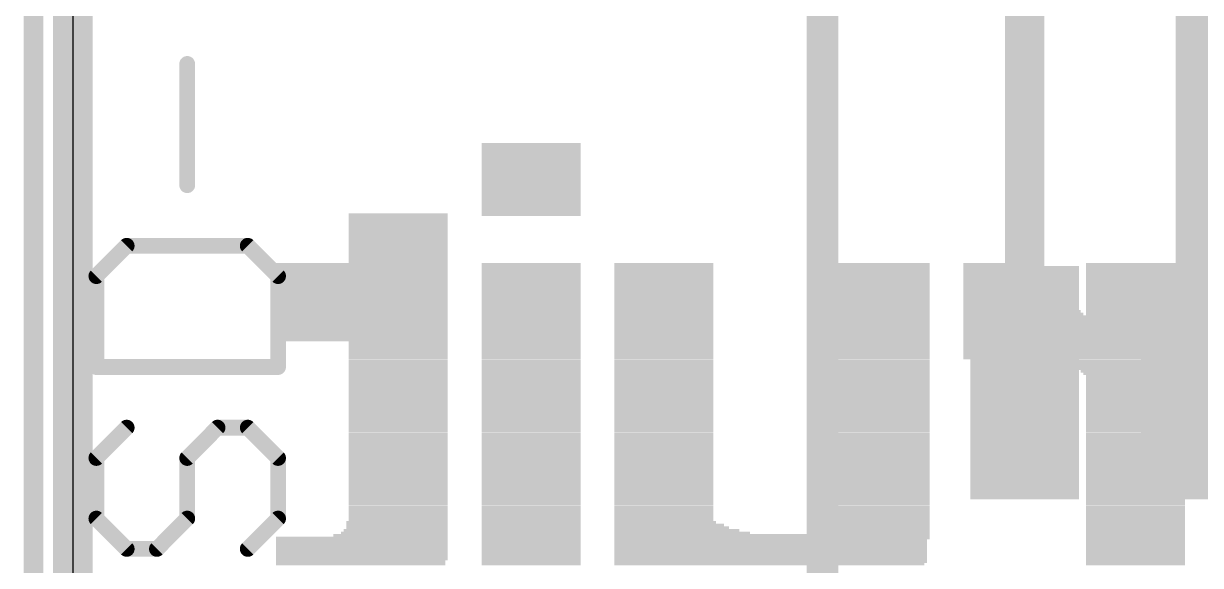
# Model space of a CAD drawing. Extents: x -0.1 to 24.1, y -0.3 to 31.9.
# Drawn here: x -0.06 to 7.51, y 19.15 to 22.63 of the extents above; entities that cross this region are included whole.
import ezdxf

# ---------------------------------------------------------------- set-up
doc = ezdxf.new("R2010")
doc.units = 0
for name, color, linetype in [('1', 12, 'CONTINUOUS'), ('16', 132, 'CONTINUOUS'), ('20', 53, 'CONTINUOUS'), ('21', 253, 'CONTINUOUS'), ('22', 253, 'CONTINUOUS'), ('52', 253, 'CONTINUOUS')]:
    doc.layers.add(name, color=color, linetype=linetype)

# ---------------------------------------------------------------- blocks, each defined once
blk = doc.blocks.new('RECT')
blk.add_solid([(-0.5, -0.5), (0.5, -0.5), (-0.5, 0.5), (0.5, 0.5)])

msp = doc.modelspace()

# ---------------------------------------------------------------- linework, layer by layer
at = {"layer": '1', "const_width": 0.254}
for points in [[(7.48, 20.3226), (7.48, 24.143)], [(6.38, 20.3226), (6.38, 23.846)]]:
    msp.add_lwpolyline(points, dxfattribs=at)
at = {"layer": '1', "const_width": 0.127}
for points in [[(6.3165, 20.3226, 1), (6.4435, 20.3226)], [(7.4165, 20.3226, 1), (7.5435, 20.3226)]]:
    msp.add_lwpolyline(points, format="xyb", dxfattribs=at)
at = {"layer": '16', "const_width": 0.254}
msp.add_lwpolyline([(0.254, 31.242), (0.254, 15.113)], dxfattribs=at)
at = {"layer": '20'}
msp.add_line((0.254, 31.246), (0.254, 15.0586), dxfattribs=at)
at = {"layer": '21'}
for points, const_width in [([(5.08, 30.9226), (5.08, 19.0626)], 0.2032), ([(0.9901, 21.592), (0.9901, 22.3716)], 0.1016), ([(0.6003, 21.2022), (0.4054, 21.0073)], 0.1016), ([(1.3799, 21.2022), (0.6003, 21.2022)], 0.1016), ([(1.5748, 21.0073), (1.3799, 21.2022)], 0.1016), ([(0.4054, 21.0073), (0.4054, 20.4226)], 0.1016), ([(1.5748, 20.4226), (1.5748, 21.0073)], 0.1016), ([(0.4054, 20.4226), (1.5748, 20.4226)], 0.1016), ([(0.6003, 20.0328), (0.4054, 19.8379)], 0.1016), ([(0.9901, 19.8379), (1.185, 20.0328)], 0.1016), ([(1.185, 20.0328), (1.3799, 20.0328)], 0.1016), ([(1.3799, 20.0328), (1.5748, 19.8379)], 0.1016), ([(0.4054, 19.8379), (0.4054, 19.4481)], 0.1016), ([(0.9901, 19.4481), (0.9901, 19.8379)], 0.1016), ([(1.5748, 19.8379), (1.5748, 19.4481)], 0.1016), ([(0.4054, 19.4481), (0.6003, 19.2532)], 0.1016), ([(0.7952, 19.2532), (0.9901, 19.4481)], 0.1016), ([(1.5748, 19.4481), (1.3799, 19.2532)], 0.1016), ([(0.6003, 19.2532), (0.7952, 19.2532)], 0.1016)]:
    msp.add_lwpolyline(points, dxfattribs=dict(at, const_width=const_width))
at = {"layer": '21', "const_width": 0.0508}
for points in [[(1.0155, 22.3716, 1), (0.9647, 22.3716)], [(0.9647, 21.592, 1), (1.0155, 21.592)], [(0.6003, 21.2276, 1), (0.6003, 21.1768)], [(0.6183, 21.1842, 1), (0.5823, 21.2202)], [(1.3979, 21.2202, 1), (1.3619, 21.1842)], [(1.3799, 21.1768, 1), (1.3799, 21.2276)], [(0.3874, 21.0253, 1), (0.4234, 20.9893)], [(0.4308, 21.0073, 1), (0.38, 21.0073)], [(1.6002, 21.0073, 1), (1.5494, 21.0073)], [(1.5568, 20.9893, 1), (1.5928, 21.0253)], [(0.4054, 20.448, 1), (0.4054, 20.3972)], [(1.5748, 20.3972, 1), (1.5748, 20.448)], [(0.38, 20.4226, 1), (0.4308, 20.4226)], [(1.5494, 20.4226, 1), (1.6002, 20.4226)], [(0.6183, 20.0148, 1), (0.5823, 20.0508)], [(1.185, 20.0582, 1), (1.185, 20.0074)], [(1.203, 20.0148, 1), (1.167, 20.0508)], [(1.3979, 20.0508, 1), (1.3619, 20.0148)], [(1.3799, 20.0074, 1), (1.3799, 20.0582)], [(0.3874, 19.8559, 1), (0.4234, 19.8199)], [(0.4308, 19.8379, 1), (0.38, 19.8379)], [(0.9721, 19.8559, 1), (1.0081, 19.8199)], [(1.0155, 19.8379, 1), (0.9647, 19.8379)], [(1.6002, 19.8379, 1), (1.5494, 19.8379)], [(1.5568, 19.8199, 1), (1.5928, 19.8559)], [(0.4234, 19.4661, 1), (0.3874, 19.4301)], [(0.38, 19.4481, 1), (0.4308, 19.4481)], [(0.9647, 19.4481, 1), (1.0155, 19.4481)], [(1.0081, 19.4301, 1), (0.9721, 19.4661)], [(1.5494, 19.4481, 1), (1.6002, 19.4481)], [(1.5928, 19.4301, 1), (1.5568, 19.4661)], [(0.6003, 19.2786, 1), (0.6003, 19.2278)], [(0.5823, 19.2352, 1), (0.6183, 19.2712)], [(0.7772, 19.2712, 1), (0.8132, 19.2352)], [(0.7952, 19.2278, 1), (0.7952, 19.2786)], [(1.3619, 19.2712, 1), (1.3979, 19.2352)]]:
    msp.add_lwpolyline(points, format="xyb", dxfattribs=at)
at = {"layer": '52', "const_width": 0.127}
msp.add_lwpolyline([(0, 0.256), (0, 31.256)], dxfattribs=at)

# ---------------------------------------------------------------- block references
at = {"layer": '1', "xscale": 0.7, "yscale": 1.5}
for p in [(6.38, 20.3226), (7.48, 20.3226)]:
    msp.add_blockref('RECT', p, dxfattribs=at)
at = {"layer": '22', "rotation": 180}
for p, xscale, yscale in [((3.2037, 21.8542), 0.637, 0.0167), ((3.2037, 21.8374), 0.637, 0.0168), ((3.2037, 21.8207), 0.637, 0.0167), ((3.2037, 21.8039), 0.637, 0.0168), ((3.2037, 21.7871), 0.637, 0.0168), ((3.2037, 21.7704), 0.637, 0.0167), ((3.2037, 21.7536), 0.637, 0.0168), ((3.2037, 21.7368), 0.637, 0.0168), ((3.2037, 21.7201), 0.637, 0.0167), ((3.2037, 21.7033), 0.637, 0.0168), ((3.2037, 21.6865), 0.637, 0.0168), ((3.2037, 21.6698), 0.637, 0.0167), ((3.2037, 21.653), 0.637, 0.0168), ((3.2037, 21.6362), 0.637, 0.0168), ((3.2037, 21.6195), 0.637, 0.0167), ((3.2037, 21.6027), 0.637, 0.0168), ((3.2037, 21.586), 0.637, 0.0167), ((3.2037, 21.5692), 0.637, 0.0168), ((3.2037, 21.5524), 0.637, 0.0168), ((3.2037, 21.5357), 0.637, 0.0167), ((3.2037, 21.5189), 0.637, 0.0168), ((3.2037, 21.5021), 0.637, 0.0168), ((3.2037, 21.4854), 0.637, 0.0167), ((3.2037, 21.4686), 0.637, 0.0168), ((3.2037, 21.4518), 0.637, 0.0168), ((3.2037, 21.4351), 0.637, 0.0167), ((2.3487, 21.4016), 0.6371, 0.0167), ((2.3487, 21.3848), 0.6371, 0.0168), ((2.3487, 21.368), 0.6371, 0.0168), ((3.2037, 21.4183), 0.637, 0.0168), ((3.2037, 21.4016), 0.637, 0.0167), ((2.3487, 21.3513), 0.6371, 0.0167), ((2.3487, 21.3345), 0.6371, 0.0168), ((2.3487, 21.3177), 0.6371, 0.0168), ((2.3487, 21.301), 0.6371, 0.0167), ((2.3487, 21.2842), 0.6371, 0.0168), ((2.3487, 21.2674), 0.6371, 0.0168), ((2.3487, 21.2507), 0.6371, 0.0167), ((2.3487, 21.2339), 0.6371, 0.0168), ((2.3487, 21.2171), 0.6371, 0.0168), ((2.3487, 21.2004), 0.6371, 0.0167), ((2.3487, 21.1836), 0.6371, 0.0168), ((2.3487, 21.1669), 0.6371, 0.0167), ((2.3487, 21.1501), 0.6371, 0.0168), ((2.3487, 21.1333), 0.6371, 0.0168), ((2.1141, 21.083), 1.1065, 0.0168), ((2.1141, 21.0663), 1.1065, 0.0167), ((2.3487, 21.1166), 0.6371, 0.0167), ((2.3487, 21.0998), 0.6371, 0.0168), ((3.2037, 21.083), 0.637, 0.0168), ((3.2037, 21.0663), 0.637, 0.0167), ((4.0587, 21.083), 0.6371, 0.0168), ((4.0587, 21.0663), 0.6371, 0.0167), ((5.4501, 21.083), 0.637, 0.0168), ((5.4501, 21.0663), 0.637, 0.0167), ((6.1793, 21.083), 0.3856, 0.0168), ((6.1877, 21.0663), 0.4024, 0.0167), ((7.093, 21.083), 0.6371, 0.0168), ((7.093, 21.0663), 0.6371, 0.0167), ((2.1141, 21.0495), 1.1065, 0.0168), ((2.1141, 21.0327), 1.1065, 0.0168), ((2.1141, 21.016), 1.1065, 0.0167), ((2.1141, 20.9992), 1.1065, 0.0168), ((2.1141, 20.9825), 1.1065, 0.0167), ((3.2037, 21.0495), 0.637, 0.0168), ((3.2037, 21.0327), 0.637, 0.0168), ((3.2037, 21.016), 0.637, 0.0167), ((3.2037, 20.9992), 0.637, 0.0168), ((3.2037, 20.9825), 0.637, 0.0167), ((4.0587, 21.0495), 0.6371, 0.0168), ((4.0587, 21.0327), 0.6371, 0.0168), ((4.0587, 21.016), 0.6371, 0.0167), ((4.0587, 20.9992), 0.6371, 0.0168), ((4.0587, 20.9825), 0.6371, 0.0167), ((5.4501, 21.0495), 0.637, 0.0168), ((5.4501, 21.0327), 0.637, 0.0168), ((5.4501, 21.016), 0.637, 0.0167), ((5.4501, 20.9992), 0.637, 0.0168), ((5.4501, 20.9825), 0.637, 0.0167), ((6.2296, 21.0327), 0.4862, 0.0168), ((6.2129, 21.0495), 0.4527, 0.0168), ((6.238, 21.016), 0.5029, 0.0167), ((6.2548, 20.9992), 0.5365, 0.0168), ((6.2548, 20.9825), 0.5365, 0.0167), ((7.093, 21.0495), 0.6371, 0.0168), ((7.093, 21.0327), 0.6371, 0.0168), ((7.093, 21.016), 0.6371, 0.0167), ((7.093, 20.9992), 0.6371, 0.0168), ((7.093, 20.9825), 0.6371, 0.0167), ((2.1141, 20.9657), 1.1065, 0.0168), ((2.1141, 20.9489), 1.1065, 0.0168), ((2.1141, 20.9322), 1.1065, 0.0167), ((2.1141, 20.9154), 1.1065, 0.0168), ((3.2037, 20.9657), 0.637, 0.0168), ((3.2037, 20.9489), 0.637, 0.0168), ((3.2037, 20.9322), 0.637, 0.0167), ((3.2037, 20.9154), 0.637, 0.0168), ((4.0587, 20.9657), 0.6371, 0.0168), ((4.0587, 20.9489), 0.6371, 0.0168), ((4.0587, 20.9322), 0.6371, 0.0167), ((4.0587, 20.9154), 0.6371, 0.0168), ((5.4501, 20.9657), 0.637, 0.0168), ((5.4501, 20.9489), 0.637, 0.0168), ((5.4501, 20.9322), 0.637, 0.0167), ((5.4501, 20.9154), 0.637, 0.0168), ((6.2631, 20.9657), 0.5532, 0.0168), ((6.2799, 20.9489), 0.5868, 0.0168), ((6.2883, 20.9322), 0.6035, 0.0167), ((6.2967, 20.9154), 0.6203, 0.0168), ((7.093, 20.9657), 0.6371, 0.0168), ((7.093, 20.9489), 0.6371, 0.0168), ((7.093, 20.9322), 0.6371, 0.0167), ((7.093, 20.9154), 0.6371, 0.0168), ((2.1141, 20.8986), 1.1065, 0.0168), ((2.1141, 20.8819), 1.1065, 0.0167), ((2.1141, 20.8651), 1.1065, 0.0168), ((2.1141, 20.8483), 1.1065, 0.0168), ((2.1141, 20.8316), 1.1065, 0.0167), ((3.2037, 20.8986), 0.637, 0.0168), ((3.2037, 20.8819), 0.637, 0.0167), ((3.2037, 20.8651), 0.637, 0.0168), ((3.2037, 20.8483), 0.637, 0.0168), ((3.2037, 20.8316), 0.637, 0.0167), ((4.0587, 20.8986), 0.6371, 0.0168), ((4.0587, 20.8819), 0.6371, 0.0167), ((4.0587, 20.8651), 0.6371, 0.0168), ((4.0587, 20.8483), 0.6371, 0.0168), ((4.0587, 20.8316), 0.6371, 0.0167), ((5.4501, 20.8986), 0.637, 0.0168), ((5.4501, 20.8819), 0.637, 0.0167), ((5.4501, 20.8651), 0.637, 0.0168), ((5.4501, 20.8483), 0.637, 0.0168), ((5.4501, 20.8316), 0.637, 0.0167), ((6.3134, 20.8819), 0.6538, 0.0167), ((6.3218, 20.8651), 0.6706, 0.0168), ((6.3302, 20.8483), 0.6873, 0.0168), ((6.3386, 20.8316), 0.7041, 0.0167), ((6.3051, 20.8986), 0.6371, 0.0168), ((7.093, 20.8986), 0.6371, 0.0168), ((7.093, 20.8819), 0.6371, 0.0167), ((7.093, 20.8651), 0.6371, 0.0168), ((7.093, 20.8483), 0.6371, 0.0168), ((7.093, 20.8316), 0.6371, 0.0167), ((2.1141, 20.8148), 1.1065, 0.0168), ((2.1141, 20.798), 1.1065, 0.0168), ((2.1141, 20.7813), 1.1065, 0.0167), ((2.1141, 20.7645), 1.1065, 0.0168), ((3.2037, 20.8148), 0.637, 0.0168), ((3.2037, 20.798), 0.637, 0.0168), ((3.2037, 20.7813), 0.637, 0.0167), ((3.2037, 20.7645), 0.637, 0.0168), ((4.0587, 20.8148), 0.6371, 0.0168), ((4.0587, 20.798), 0.6371, 0.0168), ((4.0587, 20.7813), 0.6371, 0.0167), ((4.0587, 20.7645), 0.6371, 0.0168), ((5.4501, 20.8148), 0.637, 0.0168), ((5.4501, 20.798), 0.637, 0.0168), ((5.4501, 20.7813), 0.637, 0.0167), ((5.4501, 20.7645), 0.637, 0.0168), ((6.3553, 20.798), 0.7376, 0.0168), ((6.3637, 20.7813), 0.7544, 0.0167), ((6.3721, 20.7645), 0.7712, 0.0168), ((6.347, 20.8148), 0.7209, 0.0168), ((7.093, 20.8148), 0.6371, 0.0168), ((7.093, 20.798), 0.6371, 0.0168), ((7.093, 20.7813), 0.6371, 0.0167), ((7.093, 20.7645), 0.6371, 0.0168), ((2.1141, 20.7477), 1.1065, 0.0167), ((2.1141, 20.731), 1.1065, 0.0168), ((2.1141, 20.7142), 1.1065, 0.0168), ((2.1141, 20.6974), 1.1065, 0.0167), ((2.1141, 20.6807), 1.1065, 0.0168), ((3.2037, 20.7477), 0.637, 0.0167), ((3.2037, 20.731), 0.637, 0.0168), ((3.2037, 20.7142), 0.637, 0.0168), ((3.2037, 20.6974), 0.637, 0.0167), ((3.2037, 20.6807), 0.637, 0.0168), ((4.0587, 20.7477), 0.6371, 0.0167), ((4.0587, 20.731), 0.6371, 0.0168), ((4.0587, 20.7142), 0.6371, 0.0168), ((4.0587, 20.6974), 0.6371, 0.0167), ((4.0587, 20.6807), 0.6371, 0.0168), ((5.4501, 20.7477), 0.637, 0.0167), ((5.4501, 20.731), 0.637, 0.0168), ((5.4501, 20.7142), 0.637, 0.0168), ((5.4501, 20.6974), 0.637, 0.0167), ((5.4501, 20.6807), 0.637, 0.0168), ((6.699, 20.7477), 1.425, 0.0167), ((6.699, 20.731), 1.425, 0.0168), ((6.699, 20.7142), 1.425, 0.0168), ((6.699, 20.6974), 1.425, 0.0167), ((6.699, 20.6807), 1.425, 0.0168), ((2.1141, 20.6639), 1.1065, 0.0168), ((2.1141, 20.6471), 1.1065, 0.0167), ((2.1141, 20.6304), 1.1065, 0.0168), ((2.1141, 20.6136), 1.1065, 0.0168), ((3.2037, 20.6639), 0.637, 0.0168), ((3.2037, 20.6471), 0.637, 0.0167), ((3.2037, 20.6304), 0.637, 0.0168), ((3.2037, 20.6136), 0.637, 0.0168), ((4.0587, 20.6639), 0.6371, 0.0168), ((4.0587, 20.6471), 0.6371, 0.0167), ((4.0587, 20.6304), 0.6371, 0.0168), ((4.0587, 20.6136), 0.6371, 0.0168), ((5.4501, 20.6639), 0.637, 0.0168), ((5.4501, 20.6471), 0.637, 0.0167), ((5.4501, 20.6304), 0.637, 0.0168), ((5.4501, 20.6136), 0.637, 0.0168), ((6.699, 20.6639), 1.425, 0.0168), ((6.699, 20.6471), 1.425, 0.0167), ((6.699, 20.6304), 1.425, 0.0168), ((6.699, 20.6136), 1.425, 0.0168), ((2.1141, 20.5968), 1.1065, 0.0167), ((2.3487, 20.5801), 0.6371, 0.0168), ((2.3487, 20.5633), 0.6371, 0.0167), ((2.3487, 20.5466), 0.6371, 0.0168), ((2.3487, 20.5298), 0.6371, 0.0168), ((3.2037, 20.5968), 0.637, 0.0167), ((3.2037, 20.5801), 0.637, 0.0168), ((3.2037, 20.5633), 0.637, 0.0167), ((3.2037, 20.5466), 0.637, 0.0168), ((3.2037, 20.5298), 0.637, 0.0168), ((4.0587, 20.5968), 0.6371, 0.0167), ((4.0587, 20.5801), 0.6371, 0.0168), ((4.0587, 20.5633), 0.6371, 0.0167), ((4.0587, 20.5466), 0.6371, 0.0168), ((4.0587, 20.5298), 0.6371, 0.0168), ((5.4501, 20.5968), 0.637, 0.0167), ((5.4501, 20.5801), 0.637, 0.0168), ((5.4501, 20.5633), 0.637, 0.0167), ((5.4501, 20.5466), 0.637, 0.0168), ((5.4501, 20.5298), 0.637, 0.0168), ((6.699, 20.5968), 1.425, 0.0167), ((6.699, 20.5801), 1.425, 0.0168), ((6.699, 20.5633), 1.425, 0.0167), ((6.699, 20.5466), 1.425, 0.0168), ((6.699, 20.5298), 1.425, 0.0168), ((2.3487, 20.513), 0.6371, 0.0167), ((2.3487, 20.4963), 0.6371, 0.0168), ((2.3487, 20.4795), 0.6371, 0.0168), ((2.3487, 20.4627), 0.6371, 0.0167), ((2.3487, 20.446), 0.6371, 0.0168), ((3.2037, 20.513), 0.637, 0.0167), ((3.2037, 20.4963), 0.637, 0.0168), ((3.2037, 20.4795), 0.637, 0.0168), ((3.2037, 20.4627), 0.637, 0.0167), ((3.2037, 20.446), 0.637, 0.0168), ((4.0587, 20.513), 0.6371, 0.0167), ((4.0587, 20.4963), 0.6371, 0.0168), ((4.0587, 20.4795), 0.6371, 0.0168), ((4.0587, 20.4627), 0.6371, 0.0167), ((4.0587, 20.446), 0.6371, 0.0168), ((5.4501, 20.513), 0.637, 0.0167), ((5.4501, 20.4963), 0.637, 0.0168), ((5.4501, 20.4795), 0.637, 0.0168), ((5.4501, 20.4627), 0.637, 0.0167), ((5.4501, 20.446), 0.637, 0.0168), ((6.699, 20.513), 1.425, 0.0167), ((6.699, 20.4963), 1.425, 0.0168), ((6.699, 20.4795), 1.425, 0.0168), ((6.9253, 20.4627), 0.9723, 0.0167), ((6.9924, 20.446), 0.8382, 0.0168), ((2.3487, 20.4292), 0.6371, 0.0168), ((2.3487, 20.4124), 0.6371, 0.0167), ((2.3487, 20.3957), 0.6371, 0.0168), ((2.3487, 20.3789), 0.6371, 0.0168), ((3.2037, 20.4292), 0.637, 0.0168), ((3.2037, 20.4124), 0.637, 0.0167), ((3.2037, 20.3957), 0.637, 0.0168), ((3.2037, 20.3789), 0.637, 0.0168), ((4.0587, 20.4292), 0.6371, 0.0168), ((4.0587, 20.4124), 0.6371, 0.0167), ((4.0587, 20.3957), 0.6371, 0.0168), ((4.0587, 20.3789), 0.6371, 0.0168), ((5.4501, 20.4292), 0.637, 0.0168), ((5.4501, 20.4124), 0.637, 0.0167), ((5.4501, 20.3957), 0.637, 0.0168), ((5.4501, 20.3789), 0.637, 0.0168), ((7.0091, 20.4292), 0.8047, 0.0168), ((7.0427, 20.4124), 0.7377, 0.0167), ((7.0762, 20.3957), 0.6706, 0.0168), ((7.0846, 20.3789), 0.6538, 0.0168), ((2.3487, 20.3621), 0.6371, 0.0167), ((2.3487, 20.3454), 0.6371, 0.0168), ((2.3487, 20.3286), 0.6371, 0.0167), ((2.3487, 20.3119), 0.6371, 0.0168), ((2.3487, 20.2951), 0.6371, 0.0168), ((3.2037, 20.3621), 0.637, 0.0167), ((3.2037, 20.3454), 0.637, 0.0168), ((3.2037, 20.3286), 0.637, 0.0167), ((3.2037, 20.3119), 0.637, 0.0168), ((3.2037, 20.2951), 0.637, 0.0168), ((4.0587, 20.3621), 0.6371, 0.0167), ((4.0587, 20.3454), 0.6371, 0.0168), ((4.0587, 20.3286), 0.6371, 0.0167), ((4.0587, 20.3119), 0.6371, 0.0168), ((4.0587, 20.2951), 0.6371, 0.0168), ((5.4501, 20.3621), 0.637, 0.0167), ((5.4501, 20.3454), 0.637, 0.0168), ((5.4501, 20.3286), 0.637, 0.0167), ((5.4501, 20.3119), 0.637, 0.0168), ((5.4501, 20.2951), 0.637, 0.0168), ((7.093, 20.3621), 0.6371, 0.0167), ((7.093, 20.3454), 0.6371, 0.0168), ((7.093, 20.3286), 0.6371, 0.0167), ((7.093, 20.3119), 0.6371, 0.0168), ((7.093, 20.2951), 0.6371, 0.0168), ((2.3487, 20.2783), 0.6371, 0.0167), ((2.3487, 20.2616), 0.6371, 0.0168), ((2.3487, 20.2448), 0.6371, 0.0168), ((2.3487, 20.228), 0.6371, 0.0167), ((3.2037, 20.2783), 0.637, 0.0167), ((3.2037, 20.2616), 0.637, 0.0168), ((3.2037, 20.2448), 0.637, 0.0168), ((3.2037, 20.228), 0.637, 0.0167), ((4.0587, 20.2783), 0.6371, 0.0167), ((4.0587, 20.2616), 0.6371, 0.0168), ((4.0587, 20.2448), 0.6371, 0.0168), ((4.0587, 20.228), 0.6371, 0.0167), ((5.4501, 20.2783), 0.637, 0.0167), ((5.4501, 20.2616), 0.637, 0.0168), ((5.4501, 20.2448), 0.637, 0.0168), ((5.4501, 20.228), 0.637, 0.0167), ((7.093, 20.2783), 0.6371, 0.0167), ((7.093, 20.2616), 0.6371, 0.0168), ((7.093, 20.2448), 0.6371, 0.0168), ((7.093, 20.228), 0.6371, 0.0167), ((2.3487, 20.2113), 0.6371, 0.0168), ((2.3487, 20.1945), 0.6371, 0.0168), ((2.3487, 20.1777), 0.6371, 0.0167), ((2.3487, 20.161), 0.6371, 0.0168), ((2.3487, 20.1442), 0.6371, 0.0167), ((3.2037, 20.2113), 0.637, 0.0168), ((3.2037, 20.1945), 0.637, 0.0168), ((3.2037, 20.1777), 0.637, 0.0167), ((3.2037, 20.161), 0.637, 0.0168), ((3.2037, 20.1442), 0.637, 0.0167), ((4.0587, 20.2113), 0.6371, 0.0168), ((4.0587, 20.1945), 0.6371, 0.0168), ((4.0587, 20.1777), 0.6371, 0.0167), ((4.0587, 20.161), 0.6371, 0.0168), ((4.0587, 20.1442), 0.6371, 0.0167), ((5.4501, 20.2113), 0.637, 0.0168), ((5.4501, 20.1945), 0.637, 0.0168), ((5.4501, 20.1777), 0.637, 0.0167), ((5.4501, 20.161), 0.637, 0.0168), ((5.4501, 20.1442), 0.637, 0.0167), ((7.093, 20.2113), 0.6371, 0.0168), ((7.093, 20.1945), 0.6371, 0.0168), ((7.093, 20.1777), 0.6371, 0.0167), ((7.093, 20.161), 0.6371, 0.0168), ((7.093, 20.1442), 0.6371, 0.0167), ((2.3487, 20.1275), 0.6371, 0.0168), ((2.3487, 20.1107), 0.6371, 0.0168), ((2.3487, 20.0939), 0.6371, 0.0167), ((2.3487, 20.0772), 0.6371, 0.0168), ((3.2037, 20.1275), 0.637, 0.0168), ((3.2037, 20.1107), 0.637, 0.0168), ((3.2037, 20.0939), 0.637, 0.0167), ((3.2037, 20.0772), 0.637, 0.0168), ((4.0587, 20.1275), 0.6371, 0.0168), ((4.0587, 20.1107), 0.6371, 0.0168), ((4.0587, 20.0939), 0.6371, 0.0167), ((4.0587, 20.0772), 0.6371, 0.0168), ((5.4501, 20.1275), 0.637, 0.0168), ((5.4501, 20.1107), 0.637, 0.0168), ((5.4501, 20.0939), 0.637, 0.0167), ((5.4501, 20.0772), 0.637, 0.0168), ((7.093, 20.1275), 0.6371, 0.0168), ((7.093, 20.1107), 0.6371, 0.0168), ((7.093, 20.0939), 0.6371, 0.0167), ((7.093, 20.0772), 0.6371, 0.0168), ((2.3487, 20.0604), 0.6371, 0.0168), ((2.3487, 20.0436), 0.6371, 0.0167), ((2.3487, 20.0269), 0.6371, 0.0168), ((2.3487, 20.0101), 0.6371, 0.0168), ((2.3487, 19.9933), 0.6371, 0.0167), ((3.2037, 20.0604), 0.637, 0.0168), ((3.2037, 20.0436), 0.637, 0.0167), ((3.2037, 20.0269), 0.637, 0.0168), ((3.2037, 20.0101), 0.637, 0.0168), ((3.2037, 19.9933), 0.637, 0.0167), ((4.0587, 20.0604), 0.6371, 0.0168), ((4.0587, 20.0436), 0.6371, 0.0167), ((4.0587, 20.0269), 0.6371, 0.0168), ((4.0587, 20.0101), 0.6371, 0.0168), ((4.0587, 19.9933), 0.6371, 0.0167), ((5.4501, 20.0604), 0.637, 0.0168), ((5.4501, 20.0436), 0.637, 0.0167), ((5.4501, 20.0269), 0.637, 0.0168), ((5.4501, 20.0101), 0.637, 0.0168), ((5.4501, 19.9933), 0.637, 0.0167), ((7.093, 20.0604), 0.6371, 0.0168), ((7.093, 20.0436), 0.6371, 0.0167), ((7.093, 20.0269), 0.6371, 0.0168), ((7.093, 20.0101), 0.6371, 0.0168), ((7.093, 19.9933), 0.6371, 0.0167), ((2.3487, 19.9766), 0.6371, 0.0168), ((2.3487, 19.9598), 0.6371, 0.0168), ((2.3487, 19.943), 0.6371, 0.0167), ((2.3487, 19.9263), 0.6371, 0.0168), ((3.2037, 19.9766), 0.637, 0.0168), ((3.2037, 19.9598), 0.637, 0.0168), ((3.2037, 19.943), 0.637, 0.0167), ((3.2037, 19.9263), 0.637, 0.0168), ((4.0587, 19.9766), 0.6371, 0.0168), ((4.0587, 19.9598), 0.6371, 0.0168), ((4.0587, 19.943), 0.6371, 0.0167), ((4.0587, 19.9263), 0.6371, 0.0168), ((5.4501, 19.9766), 0.637, 0.0168), ((5.4501, 19.9598), 0.637, 0.0168), ((5.4501, 19.943), 0.637, 0.0167), ((5.4501, 19.9263), 0.637, 0.0168), ((7.093, 19.9766), 0.6371, 0.0168), ((7.093, 19.9598), 0.6371, 0.0168), ((7.093, 19.943), 0.6371, 0.0167), ((7.093, 19.9263), 0.6371, 0.0168), ((2.3487, 19.9095), 0.6371, 0.0167), ((2.3487, 19.8928), 0.6371, 0.0168), ((2.3487, 19.876), 0.6371, 0.0168), ((2.3487, 19.8592), 0.6371, 0.0167), ((2.3487, 19.8425), 0.6371, 0.0168), ((3.2037, 19.9095), 0.637, 0.0167), ((3.2037, 19.8928), 0.637, 0.0168), ((3.2037, 19.876), 0.637, 0.0168), ((3.2037, 19.8592), 0.637, 0.0167), ((3.2037, 19.8425), 0.637, 0.0168), ((4.0587, 19.9095), 0.6371, 0.0167), ((4.0587, 19.8928), 0.6371, 0.0168), ((4.0587, 19.876), 0.6371, 0.0168), ((4.0587, 19.8592), 0.6371, 0.0167), ((4.0587, 19.8425), 0.6371, 0.0168), ((5.4501, 19.9095), 0.637, 0.0167), ((5.4501, 19.8928), 0.637, 0.0168), ((5.4501, 19.876), 0.637, 0.0168), ((5.4501, 19.8592), 0.637, 0.0167), ((5.4501, 19.8425), 0.637, 0.0168), ((7.093, 19.9095), 0.6371, 0.0167), ((7.093, 19.8928), 0.6371, 0.0168), ((7.093, 19.876), 0.6371, 0.0168), ((7.093, 19.8592), 0.6371, 0.0167), ((7.093, 19.8425), 0.6371, 0.0168), ((2.3487, 19.8257), 0.6371, 0.0168), ((2.3487, 19.8089), 0.6371, 0.0167), ((2.3487, 19.7922), 0.6371, 0.0168), ((2.3487, 19.7754), 0.6371, 0.0168), ((3.2037, 19.8257), 0.637, 0.0168), ((3.2037, 19.8089), 0.637, 0.0167), ((3.2037, 19.7922), 0.637, 0.0168), ((3.2037, 19.7754), 0.637, 0.0168), ((4.0587, 19.8257), 0.6371, 0.0168), ((4.0587, 19.8089), 0.6371, 0.0167), ((4.0587, 19.7922), 0.6371, 0.0168), ((4.0587, 19.7754), 0.6371, 0.0168), ((5.4501, 19.8257), 0.637, 0.0168), ((5.4501, 19.8089), 0.637, 0.0167), ((5.4501, 19.7922), 0.637, 0.0168), ((5.4501, 19.7754), 0.637, 0.0168), ((7.093, 19.8257), 0.6371, 0.0168), ((7.093, 19.8089), 0.6371, 0.0167), ((7.093, 19.7922), 0.6371, 0.0168), ((7.093, 19.7754), 0.6371, 0.0168), ((2.3487, 19.7586), 0.6371, 0.0167), ((2.3487, 19.7419), 0.6371, 0.0168), ((2.3487, 19.7251), 0.6371, 0.0167), ((2.3487, 19.7084), 0.6371, 0.0168), ((2.3487, 19.6916), 0.6371, 0.0168), ((3.2037, 19.7586), 0.637, 0.0167), ((3.2037, 19.7419), 0.637, 0.0168), ((3.2037, 19.7251), 0.637, 0.0167), ((3.2037, 19.7084), 0.637, 0.0168), ((3.2037, 19.6916), 0.637, 0.0168), ((4.0587, 19.7586), 0.6371, 0.0167), ((4.0587, 19.7419), 0.6371, 0.0168), ((4.0587, 19.7251), 0.6371, 0.0167), ((4.0587, 19.7084), 0.6371, 0.0168), ((4.0587, 19.6916), 0.6371, 0.0168), ((5.4501, 19.7586), 0.637, 0.0167), ((5.4501, 19.7419), 0.637, 0.0168), ((5.4501, 19.7251), 0.637, 0.0167), ((5.4501, 19.7084), 0.637, 0.0168), ((5.4501, 19.6916), 0.637, 0.0168), ((7.093, 19.7586), 0.6371, 0.0167), ((7.093, 19.7419), 0.6371, 0.0168), ((7.093, 19.7251), 0.6371, 0.0167), ((7.093, 19.7084), 0.6371, 0.0168), ((7.093, 19.6916), 0.6371, 0.0168), ((2.3487, 19.6748), 0.6371, 0.0167), ((2.3487, 19.6581), 0.6371, 0.0168), ((2.3487, 19.6413), 0.6371, 0.0168), ((2.3487, 19.6245), 0.6371, 0.0167), ((3.2037, 19.6748), 0.637, 0.0167), ((3.2037, 19.6581), 0.637, 0.0168), ((3.2037, 19.6413), 0.637, 0.0168), ((3.2037, 19.6245), 0.637, 0.0167), ((4.0587, 19.6748), 0.6371, 0.0167), ((4.0587, 19.6581), 0.6371, 0.0168), ((4.0587, 19.6413), 0.6371, 0.0168), ((4.0587, 19.6245), 0.6371, 0.0167), ((5.4501, 19.6748), 0.637, 0.0167), ((5.4501, 19.6581), 0.637, 0.0168), ((5.4501, 19.6413), 0.637, 0.0168), ((5.4501, 19.6245), 0.637, 0.0167), ((7.093, 19.6748), 0.6371, 0.0167), ((7.093, 19.6581), 0.6371, 0.0168), ((7.093, 19.6413), 0.6371, 0.0168), ((7.093, 19.6245), 0.6371, 0.0167), ((2.3487, 19.6078), 0.6371, 0.0168), ((2.3487, 19.591), 0.6371, 0.0168), ((2.3487, 19.5742), 0.6371, 0.0167), ((2.3487, 19.5575), 0.6371, 0.0168), ((2.3487, 19.5407), 0.6371, 0.0168), ((3.2037, 19.6078), 0.637, 0.0168), ((3.2037, 19.591), 0.637, 0.0168), ((3.2037, 19.5742), 0.637, 0.0167), ((3.2037, 19.5575), 0.637, 0.0168), ((3.2037, 19.5407), 0.637, 0.0168), ((4.0587, 19.6078), 0.6371, 0.0168), ((4.0587, 19.591), 0.6371, 0.0168), ((4.0587, 19.5742), 0.6371, 0.0167), ((4.0587, 19.5575), 0.6371, 0.0168), ((4.0587, 19.5407), 0.6371, 0.0168), ((5.4501, 19.6078), 0.637, 0.0168), ((5.4501, 19.591), 0.637, 0.0168), ((5.4501, 19.5742), 0.637, 0.0167), ((5.4501, 19.5575), 0.637, 0.0168), ((5.4501, 19.5407), 0.637, 0.0168), ((7.093, 19.6078), 0.6371, 0.0168), ((7.093, 19.591), 0.6371, 0.0168), ((7.093, 19.5742), 0.6371, 0.0167), ((7.093, 19.5575), 0.6371, 0.0168), ((7.093, 19.5407), 0.6371, 0.0168), ((2.3487, 19.5239), 0.6371, 0.0167), ((2.3487, 19.5072), 0.6371, 0.0168), ((2.3487, 19.4904), 0.6371, 0.0167), ((2.3487, 19.4737), 0.6371, 0.0168), ((3.2037, 19.5239), 0.637, 0.0167), ((3.2037, 19.5072), 0.637, 0.0168), ((3.2037, 19.4904), 0.637, 0.0167), ((3.2037, 19.4737), 0.637, 0.0168), ((4.0587, 19.5239), 0.6371, 0.0167), ((4.0587, 19.5072), 0.6371, 0.0168), ((4.0587, 19.4904), 0.6371, 0.0167), ((4.0587, 19.4737), 0.6371, 0.0168), ((5.4417, 19.5072), 0.6538, 0.0168), ((5.4417, 19.4904), 0.6538, 0.0167), ((5.4417, 19.4737), 0.6538, 0.0168), ((5.4501, 19.5239), 0.637, 0.0167), ((7.093, 19.5239), 0.6371, 0.0167), ((7.093, 19.5072), 0.6371, 0.0168), ((7.093, 19.4904), 0.6371, 0.0167), ((7.093, 19.4737), 0.6371, 0.0168), ((2.3404, 19.4234), 0.6538, 0.0168), ((2.3404, 19.4066), 0.6538, 0.0168), ((2.3404, 19.3899), 0.6538, 0.0167), ((2.3487, 19.4569), 0.6371, 0.0168), ((2.3487, 19.4402), 0.6371, 0.0167), ((3.2037, 19.4569), 0.637, 0.0168), ((3.2037, 19.4402), 0.637, 0.0167), ((3.2037, 19.4234), 0.637, 0.0168), ((3.2037, 19.4066), 0.637, 0.0168), ((3.2037, 19.3899), 0.637, 0.0167), ((4.0587, 19.4569), 0.6371, 0.0168), ((4.0587, 19.4402), 0.6371, 0.0167), ((4.067, 19.4234), 0.6538, 0.0168), ((4.0922, 19.4066), 0.7041, 0.0168), ((4.109, 19.3899), 0.7377, 0.0167), ((5.4249, 19.3899), 0.6873, 0.0167), ((5.4333, 19.4234), 0.6706, 0.0168), ((5.4333, 19.4066), 0.6706, 0.0168), ((5.4417, 19.4569), 0.6538, 0.0168), ((5.4417, 19.4402), 0.6538, 0.0167), ((7.093, 19.4569), 0.6371, 0.0168), ((7.093, 19.4402), 0.6371, 0.0167), ((7.093, 19.4234), 0.6371, 0.0168), ((7.093, 19.4066), 0.6371, 0.0168), ((7.093, 19.3899), 0.6371, 0.0167), ((2.1141, 19.3228), 1.1065, 0.0168), ((2.2985, 19.3396), 0.7377, 0.0167), ((2.3236, 19.3563), 0.6874, 0.0168), ((2.332, 19.3731), 0.6706, 0.0168), ((3.2037, 19.3731), 0.637, 0.0168), ((3.2037, 19.3563), 0.637, 0.0168), ((3.2037, 19.3396), 0.637, 0.0167), ((3.2037, 19.3228), 0.637, 0.0168), ((4.1425, 19.3731), 0.8047, 0.0168), ((4.176, 19.3563), 0.8718, 0.0168), ((4.7544, 19.3396), 2.0285, 0.0167), ((4.7544, 19.3228), 2.0285, 0.0168), ((5.3914, 19.3563), 0.7544, 0.0168), ((5.4165, 19.3731), 0.7041, 0.0168), ((7.093, 19.3731), 0.6371, 0.0168), ((7.093, 19.3563), 0.6371, 0.0168), ((7.093, 19.3396), 0.6371, 0.0167), ((7.093, 19.3228), 0.6371, 0.0168), ((2.1141, 19.3061), 1.1065, 0.0167), ((2.1141, 19.2893), 1.1065, 0.0168), ((2.1141, 19.2725), 1.1065, 0.0168), ((2.1141, 19.2558), 1.1065, 0.0167), ((2.1141, 19.239), 1.1065, 0.0168), ((3.2037, 19.3061), 0.637, 0.0167), ((3.2037, 19.2893), 0.637, 0.0168), ((3.2037, 19.2725), 0.637, 0.0168), ((3.2037, 19.2558), 0.637, 0.0167), ((3.2037, 19.239), 0.637, 0.0168), ((4.746, 19.3061), 2.0117, 0.0167), ((4.746, 19.2893), 2.0117, 0.0168), ((4.746, 19.2725), 2.0117, 0.0168), ((4.746, 19.2558), 2.0117, 0.0167), ((4.746, 19.239), 2.0117, 0.0168), ((7.093, 19.3061), 0.6371, 0.0167), ((7.093, 19.2893), 0.6371, 0.0168), ((7.093, 19.2725), 0.6371, 0.0168), ((7.093, 19.2558), 0.6371, 0.0167), ((7.093, 19.239), 0.6371, 0.0168), ((2.1141, 19.2222), 1.1065, 0.0168), ((2.1141, 19.2055), 1.1065, 0.0167), ((2.1141, 19.1887), 1.1065, 0.0168), ((2.1057, 19.1719), 1.0897, 0.0168), ((3.2037, 19.2222), 0.637, 0.0168), ((3.2037, 19.2055), 0.637, 0.0167), ((3.2037, 19.1887), 0.637, 0.0168), ((3.2037, 19.1719), 0.637, 0.0168), ((4.746, 19.2222), 2.0117, 0.0168), ((4.746, 19.2055), 2.0117, 0.0167), ((4.746, 19.1887), 2.0117, 0.0168), ((4.746, 19.1719), 2.0117, 0.0168), ((7.093, 19.2222), 0.6371, 0.0168), ((7.093, 19.2055), 0.6371, 0.0167), ((7.093, 19.1887), 0.6371, 0.0168), ((7.093, 19.1719), 0.6371, 0.0168), ((2.1057, 19.1552), 1.0897, 0.0167), ((3.2037, 19.1552), 0.637, 0.0167), ((4.7376, 19.1552), 1.995, 0.0167), ((7.093, 19.1552), 0.6371, 0.0167)]:
    msp.add_blockref('RECT', p, dxfattribs=dict(at, xscale=xscale, yscale=yscale))

doc.saveas('drawing.dxf')
